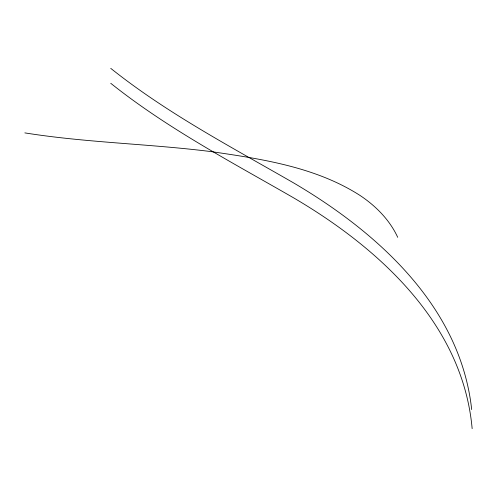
<?xml version="1.0" encoding="UTF-8"?>
<svg xmlns="http://www.w3.org/2000/svg" width="497" height="497" viewBox="0 0 497 497"><rect width="100%" height="100%" fill="white"/><g stroke="black" fill="none" stroke-linecap="round" stroke-linejoin="round"><path stroke-width="0.75" d="M24.85 132.892C86.633 142.751 149.367 143.795 211.38 151.641C262.348 159.052 315.893 167.129 360.058 195.47C375.819 205.963 389.723 219.978 397.718 237.324M110.75 68.362C167.259 113.465 231.397 147.044 293.77 183.002C377.875 232.54 460.576 306.786 471.678 409.559M110.75 83.297C167.259 128.4 231.397 161.979 293.77 197.936C379.087 248.04 462.813 324.056 472.15 428.638"/></g></svg>
